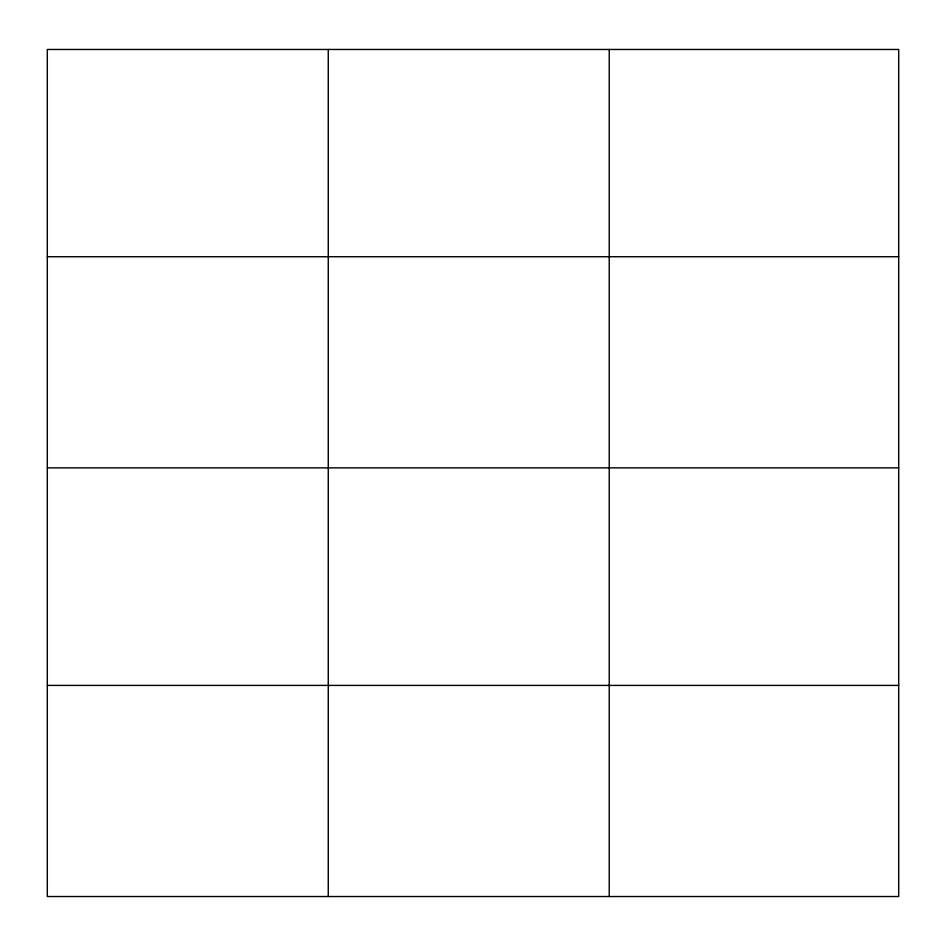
<?xml version="1.0" encoding="UTF-8"?>
<svg xmlns="http://www.w3.org/2000/svg" width="946" height="946" viewBox="0 0 946 946"><rect width="100%" height="100%" fill="white"/><g stroke="black" fill="none" stroke-linecap="round" stroke-linejoin="round"><path stroke-width="1.42" d="M898.7 467.868L898.7 49.464L47.3 49.464L47.3 896.536L898.7 896.536L898.7 467.868L47.3 467.868M47.3 256.733L898.7 256.733M47.3 685.401L898.7 685.401M609.224 49.464L609.224 896.536M328.262 49.464L328.262 896.536"/></g></svg>
